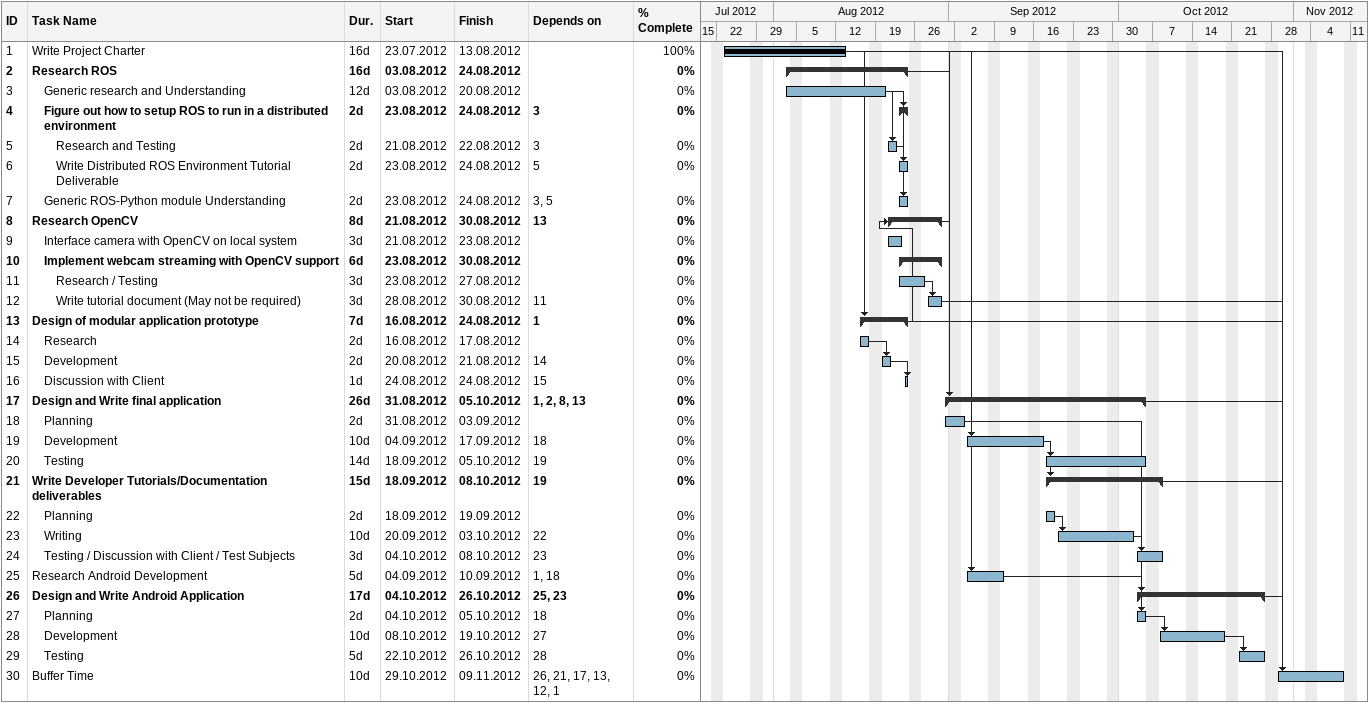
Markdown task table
| ID | Level | Task | Duration | Start | Finish | Predecessors | % complete |
|---|---|---|---|---|---|---|---|
| 1 | 1 | Write Project Charter | 16d | 2012-07-23 | 2012-08-13 |  | 100 |
| 2 | 1 | **Research ROS** | 16d | 2012-08-03 | 2012-08-24 |  | 0 |
| 3 | 2 | Generic research and Understanding | 12d | 2012-08-03 | 2012-08-20 |  | 0 |
| 4 | 2 | **Figure out how to setup ROS to run in a distributed environment** | 2d | 2012-08-23 | 2012-08-24 | 3 | 0 |
| 5 | 3 | Research and Testing | 2d | 2012-08-21 | 2012-08-22 | 3 | 0 |
| 6 | 3 | Write Distributed ROS Environment Tutorial Deliverable | 2d | 2012-08-23 | 2012-08-24 | 5 | 0 |
| 7 | 2 | Generic ROS-Python module Understanding | 2d | 2012-08-23 | 2012-08-24 | 3, 5 | 0 |
| 8 | 1 | **Research OpenCV** | 8d | 2012-08-21 | 2012-08-30 | 13 | 0 |
| 9 | 2 | Interface camera with OpenCV on local system | 3d | 2012-08-21 | 2012-08-23 |  | 0 |
| 10 | 2 | **Implement webcam streaming with OpenCV support** | 6d | 2012-08-23 | 2012-08-30 |  | 0 |
| 11 | 3 | Research / Testing | 3d | 2012-08-23 | 2012-08-27 |  | 0 |
| 12 | 3 | Write tutorial document (May not be required) | 3d | 2012-08-28 | 2012-08-30 | 11 | 0 |
| 13 | 1 | **Design of modular application prototype** | 7d | 2012-08-16 | 2012-08-24 | 1 | 0 |
| 14 | 2 | Research | 2d | 2012-08-16 | 2012-08-17 |  | 0 |
| 15 | 2 | Development | 2d | 2012-08-20 | 2012-08-21 | 14 | 0 |
| 16 | 2 | Discussion with Client | 1d | 2012-08-24 | 2012-08-24 | 15 | 0 |
| 17 | 1 | **Design and Write final application** | 26d | 2012-08-31 | 2012-10-05 | 1, 2, 8, 13 | 0 |
| 18 | 2 | Planning | 2d | 2012-08-31 | 2012-09-03 |  | 0 |
| 19 | 2 | Development | 10d | 2012-09-04 | 2012-09-17 | 18 | 0 |
| 20 | 2 | Testing | 14d | 2012-09-18 | 2012-10-05 | 19 | 0 |
| 21 | 1 | **Write Developer Tutorials/Documentation deliverables** | 15d | 2012-09-18 | 2012-10-08 | 19 | 0 |
| 22 | 2 | Planning | 2d | 2012-09-18 | 2012-09-19 |  | 0 |
| 23 | 2 | Writing | 10d | 2012-09-20 | 2012-10-03 | 22 | 0 |
| 24 | 2 | Testing / Discussion with Client / Test Subjects | 3d | 2012-10-04 | 2012-10-08 | 23 | 0 |
| 25 | 1 | Research Android Development | 5d | 2012-09-04 | 2012-09-10 | 1, 18 | 0 |
| 26 | 1 | **Design and Write Android Application** | 17d | 2012-10-04 | 2012-10-26 | 25, 23 | 0 |
| 27 | 2 | Planning | 2d | 2012-10-04 | 2012-10-05 | 18 | 0 |
| 28 | 2 | Development | 10d | 2012-10-08 | 2012-10-19 | 27 | 0 |
| 29 | 2 | Testing | 5d | 2012-10-22 | 2012-10-26 | 28 | 0 |
| 30 | 1 | Buffer Time | 10d | 2012-10-29 | 2012-11-09 | 26, 21, 17, 13, 12, 1 | 0 |
